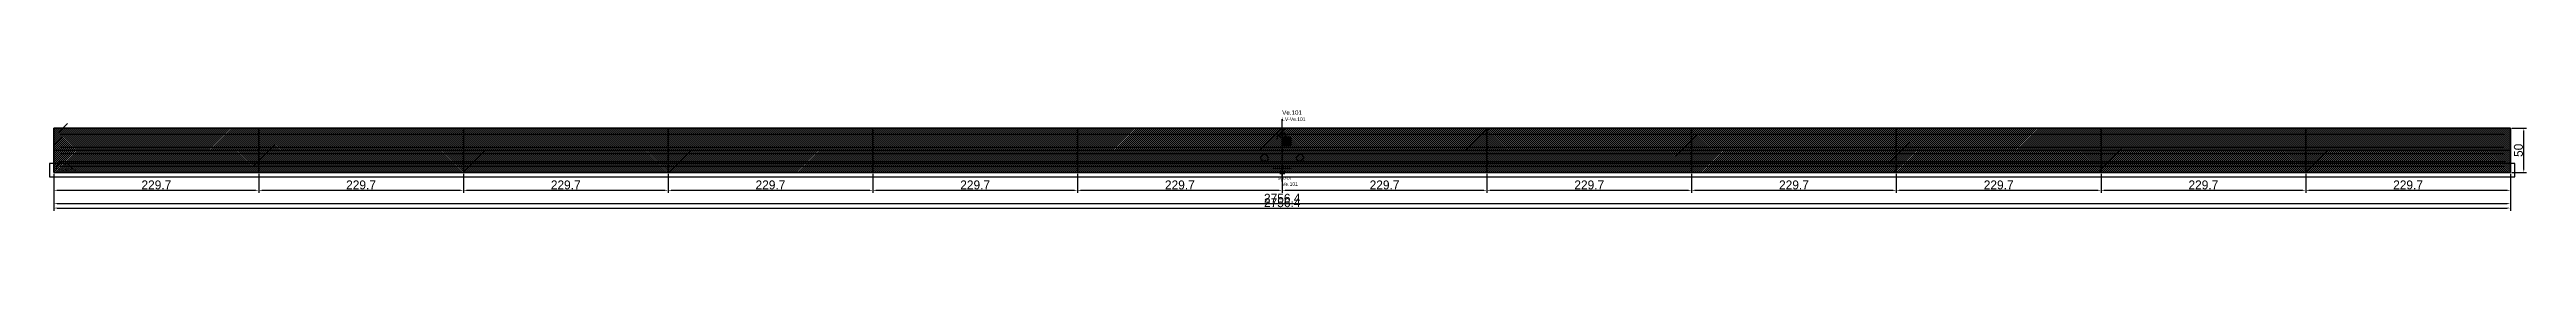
# Model space of a CAD drawing. Header units: metres. Extents: x 12791 to 15570, y 13116 to 13229.
import ezdxf

# ---------------------------------------------------------------- set-up
doc = ezdxf.new("R2010")
doc.units = ezdxf.units.M
for name, color, linetype in [('BARRA DE ANCORAGEM', 251, 'CONTINUOUS'), ('barrote', 251, 'CONTINUOUS'), ('CONCRETO', 251, 'CONTINUOUS'), ('COTA', 241, 'CONTINUOUS'), ('cotas', 4, 'CONTINUOUS'), ('Demarcação 1', 251, 'CONTINUOUS'), ('Demarcação 2', 254, 'CONTINUOUS'), ('Hachura', 251, 'CONTINUOUS'), ('HACHURA MADEIRAS', 1, 'CONTINUOUS'), ('Laje_Perimetro', 7, 'CONTINUOUS'), ('material do compensado', 7, 'CONTINUOUS'), ('NOMENCLATURA', 7, 'CONTINUOUS'), ('Painéis', 200, 'CONTINUOUS'), ('PONTALETE', 7, 'CONTINUOUS'), ('presilha', 1, 'CONTINUOUS'), ('Reaproveitamento', 251, 'CONTINUOUS'), ('SARR_3.5x7', 81, 'CONTINUOUS'), ('SCO-___-LAJ', 2, 'CONTINUOUS'), ('TENSOR', 3, 'CONTINUOUS'), ('texto', 7, 'CONTINUOUS'), ('Texto Qtd Sarr', 242, 'CONTINUOUS')]:
    doc.layers.add(name, color=color, linetype=linetype)
doc.styles.add('STR_STANDARD', font='arial.ttf')
doc.dimstyles.new('EZ DXF', dxfattribs={"dimtxt": 10, "dimasz": 3.5, "dimexe": 3, "dimexo": 1.5, "dimgap": 1, "dimtad": 1, "dimdec": 1, "dimdsep": 46, "dimcen": 2.5, "dimazin": 3, "dimtfac": 1, "dimtmove": 0, "dimatfit": 3})

msp = doc.modelspace()

# ---------------------------------------------------------------- hatches: boundary and pattern name
at = {"layer": 'Hachura'}
h = msp.add_hatch(color=3, dxfattribs=at)
h.dxf.hatch_style = 1
h.paths.add_polyline_path([(12795.5914, 13158.9905), (13025.2914, 13158.9905), (13025.2914, 13208.9905), (12795.5914, 13208.9905)])
h = msp.add_hatch(dxfattribs=at)
h.set_pattern_fill('ANSI31', scale=0.5)
h.paths.add_polyline_path([(12795.5914, 13158.9905), (13025.2914, 13158.9905), (13025.2914, 13208.9905), (12795.5914, 13208.9905)])
h = msp.add_hatch(color=3, dxfattribs=at)
h.dxf.hatch_style = 1
h.paths.add_polyline_path([(12795.5914, 13158.9905), (13025.2914, 13158.9905), (13025.2914, 13208.9905), (12795.5914, 13208.9905)])
h = msp.add_hatch(dxfattribs=at)
h.set_pattern_fill('ANSI31', scale=0.5)
h.paths.add_polyline_path([(12795.5914, 13158.9905), (13025.2914, 13158.9905), (13025.2914, 13208.9905), (12795.5914, 13208.9905)])
h = msp.add_hatch(color=3, dxfattribs=at)
h.dxf.hatch_style = 1
h.paths.add_polyline_path([(13025.2914, 13158.9905), (13254.9914, 13158.9905), (13254.9914, 13208.9905), (13025.2914, 13208.9905)])
h = msp.add_hatch(dxfattribs=at)
h.set_pattern_fill('ANSI31', scale=0.5)
h.paths.add_polyline_path([(13025.2914, 13158.9905), (13254.9914, 13158.9905), (13254.9914, 13208.9905), (13025.2914, 13208.9905)])
h = msp.add_hatch(color=3, dxfattribs=at)
h.dxf.hatch_style = 1
h.paths.add_polyline_path([(13025.2914, 13158.9905), (13254.9914, 13158.9905), (13254.9914, 13208.9905), (13025.2914, 13208.9905)])
h = msp.add_hatch(dxfattribs=at)
h.set_pattern_fill('ANSI31', scale=0.5)
h.paths.add_polyline_path([(13025.2914, 13158.9905), (13254.9914, 13158.9905), (13254.9914, 13208.9905), (13025.2914, 13208.9905)])
h = msp.add_hatch(color=3, dxfattribs=at)
h.dxf.hatch_style = 1
h.paths.add_polyline_path([(13254.9914, 13158.9905), (13484.6914, 13158.9905), (13484.6914, 13208.9905), (13254.9914, 13208.9905)])
h = msp.add_hatch(dxfattribs=at)
h.set_pattern_fill('ANSI31', scale=0.5)
h.paths.add_polyline_path([(13254.9914, 13158.9905), (13484.6914, 13158.9905), (13484.6914, 13208.9905), (13254.9914, 13208.9905)])
h = msp.add_hatch(color=3, dxfattribs=at)
h.dxf.hatch_style = 1
h.paths.add_polyline_path([(13254.9914, 13158.9905), (13484.6914, 13158.9905), (13484.6914, 13208.9905), (13254.9914, 13208.9905)])
h = msp.add_hatch(dxfattribs=at)
h.set_pattern_fill('ANSI31', scale=0.5)
h.paths.add_polyline_path([(13254.9914, 13158.9905), (13484.6914, 13158.9905), (13484.6914, 13208.9905), (13254.9914, 13208.9905)])
h = msp.add_hatch(color=3, dxfattribs=at)
h.dxf.hatch_style = 1
h.paths.add_polyline_path([(13484.6914, 13158.9905), (13714.3914, 13158.9905), (13714.3914, 13208.9905), (13484.6914, 13208.9905)])
h = msp.add_hatch(dxfattribs=at)
h.set_pattern_fill('ANSI31', scale=0.5)
h.paths.add_polyline_path([(13484.6914, 13158.9905), (13714.3914, 13158.9905), (13714.3914, 13208.9905), (13484.6914, 13208.9905)])
h = msp.add_hatch(color=3, dxfattribs=at)
h.dxf.hatch_style = 1
h.paths.add_polyline_path([(13484.6914, 13158.9905), (13714.3914, 13158.9905), (13714.3914, 13208.9905), (13484.6914, 13208.9905)])
h = msp.add_hatch(dxfattribs=at)
h.set_pattern_fill('ANSI31', scale=0.5)
h.paths.add_polyline_path([(13484.6914, 13158.9905), (13714.3914, 13158.9905), (13714.3914, 13208.9905), (13484.6914, 13208.9905)])
h = msp.add_hatch(color=3, dxfattribs=at)
h.dxf.hatch_style = 1
h.paths.add_polyline_path([(13714.3914, 13158.9905), (13944.0914, 13158.9905), (13944.0914, 13208.9905), (13714.3914, 13208.9905)])
h = msp.add_hatch(dxfattribs=at)
h.set_pattern_fill('ANSI31', scale=0.5)
h.paths.add_polyline_path([(13714.3914, 13158.9905), (13944.0914, 13158.9905), (13944.0914, 13208.9905), (13714.3914, 13208.9905)])
h = msp.add_hatch(color=3, dxfattribs=at)
h.dxf.hatch_style = 1
h.paths.add_polyline_path([(13714.3914, 13158.9905), (13944.0914, 13158.9905), (13944.0914, 13208.9905), (13714.3914, 13208.9905)])
h = msp.add_hatch(dxfattribs=at)
h.set_pattern_fill('ANSI31', scale=0.5)
h.paths.add_polyline_path([(13714.3914, 13158.9905), (13944.0914, 13158.9905), (13944.0914, 13208.9905), (13714.3914, 13208.9905)])
h = msp.add_hatch(color=3, dxfattribs=at)
h.dxf.hatch_style = 1
h.paths.add_polyline_path([(13944.0914, 13158.9905), (14173.7914, 13158.9905), (14173.7914, 13208.9905), (13944.0914, 13208.9905)])
h = msp.add_hatch(dxfattribs=at)
h.set_pattern_fill('ANSI31', scale=0.5)
h.paths.add_polyline_path([(13944.0914, 13158.9905), (14173.7914, 13158.9905), (14173.7914, 13208.9905), (13944.0914, 13208.9905)])
h = msp.add_hatch(color=3, dxfattribs=at)
h.dxf.hatch_style = 1
h.paths.add_polyline_path([(13944.0914, 13158.9905), (14173.7914, 13158.9905), (14173.7914, 13208.9905), (13944.0914, 13208.9905)])
h = msp.add_hatch(dxfattribs=at)
h.set_pattern_fill('ANSI31', scale=0.5)
h.paths.add_polyline_path([(13944.0914, 13158.9905), (14173.7914, 13158.9905), (14173.7914, 13208.9905), (13944.0914, 13208.9905)])
h = msp.add_hatch(color=3, dxfattribs=at)
h.dxf.hatch_style = 1
h.paths.add_polyline_path([(14173.7914, 13158.9905), (14403.4914, 13158.9905), (14403.4914, 13208.9905), (14173.7914, 13208.9905)])
h = msp.add_hatch(dxfattribs=at)
h.set_pattern_fill('ANSI31', scale=0.5)
h.paths.add_polyline_path([(14173.7914, 13158.9905), (14403.4914, 13158.9905), (14403.4914, 13208.9905), (14173.7914, 13208.9905)])
h = msp.add_hatch(color=3, dxfattribs=at)
h.dxf.hatch_style = 1
h.paths.add_polyline_path([(14173.7914, 13158.9905), (14403.4914, 13158.9905), (14403.4914, 13208.9905), (14173.7914, 13208.9905)])
h = msp.add_hatch(dxfattribs=at)
h.set_pattern_fill('ANSI31', scale=0.5)
h.paths.add_polyline_path([(14173.7914, 13158.9905), (14403.4914, 13158.9905), (14403.4914, 13208.9905), (14173.7914, 13208.9905)])
h = msp.add_hatch(color=3, dxfattribs=at)
h.dxf.hatch_style = 1
h.paths.add_polyline_path([(14403.4914, 13158.9905), (14633.1914, 13158.9905), (14633.1914, 13208.9905), (14403.4914, 13208.9905)])
h = msp.add_hatch(dxfattribs=at)
h.set_pattern_fill('ANSI31', scale=0.5)
h.paths.add_polyline_path([(14403.4914, 13158.9905), (14633.1914, 13158.9905), (14633.1914, 13208.9905), (14403.4914, 13208.9905)])
h = msp.add_hatch(color=3, dxfattribs=at)
h.dxf.hatch_style = 1
h.paths.add_polyline_path([(14403.4914, 13158.9905), (14633.1914, 13158.9905), (14633.1914, 13208.9905), (14403.4914, 13208.9905)])
h = msp.add_hatch(dxfattribs=at)
h.set_pattern_fill('ANSI31', scale=0.5)
h.paths.add_polyline_path([(14403.4914, 13158.9905), (14633.1914, 13158.9905), (14633.1914, 13208.9905), (14403.4914, 13208.9905)])
h = msp.add_hatch(color=3, dxfattribs=at)
h.dxf.hatch_style = 1
h.paths.add_polyline_path([(14633.1914, 13158.9905), (14862.8914, 13158.9905), (14862.8914, 13208.9905), (14633.1914, 13208.9905)])
h = msp.add_hatch(dxfattribs=at)
h.set_pattern_fill('ANSI31', scale=0.5)
h.paths.add_polyline_path([(14633.1914, 13158.9905), (14862.8914, 13158.9905), (14862.8914, 13208.9905), (14633.1914, 13208.9905)])
h = msp.add_hatch(color=3, dxfattribs=at)
h.dxf.hatch_style = 1
h.paths.add_polyline_path([(14633.1914, 13158.9905), (14862.8914, 13158.9905), (14862.8914, 13208.9905), (14633.1914, 13208.9905)])
h = msp.add_hatch(dxfattribs=at)
h.set_pattern_fill('ANSI31', scale=0.5)
h.paths.add_polyline_path([(14633.1914, 13158.9905), (14862.8914, 13158.9905), (14862.8914, 13208.9905), (14633.1914, 13208.9905)])
h = msp.add_hatch(color=3, dxfattribs=at)
h.dxf.hatch_style = 1
h.paths.add_polyline_path([(14862.8914, 13158.9905), (15092.5914, 13158.9905), (15092.5914, 13208.9905), (14862.8914, 13208.9905)])
h = msp.add_hatch(dxfattribs=at)
h.set_pattern_fill('ANSI31', scale=0.5)
h.paths.add_polyline_path([(14862.8914, 13158.9905), (15092.5914, 13158.9905), (15092.5914, 13208.9905), (14862.8914, 13208.9905)])
h = msp.add_hatch(color=3, dxfattribs=at)
h.dxf.hatch_style = 1
h.paths.add_polyline_path([(14862.8914, 13158.9905), (15092.5914, 13158.9905), (15092.5914, 13208.9905), (14862.8914, 13208.9905)])
h = msp.add_hatch(dxfattribs=at)
h.set_pattern_fill('ANSI31', scale=0.5)
h.paths.add_polyline_path([(14862.8914, 13158.9905), (15092.5914, 13158.9905), (15092.5914, 13208.9905), (14862.8914, 13208.9905)])
h = msp.add_hatch(color=3, dxfattribs=at)
h.dxf.hatch_style = 1
h.paths.add_polyline_path([(15092.5914, 13158.9905), (15322.2914, 13158.9905), (15322.2914, 13208.9905), (15092.5914, 13208.9905)])
h = msp.add_hatch(dxfattribs=at)
h.set_pattern_fill('ANSI31', scale=0.5)
h.paths.add_polyline_path([(15092.5914, 13158.9905), (15322.2914, 13158.9905), (15322.2914, 13208.9905), (15092.5914, 13208.9905)])
h = msp.add_hatch(color=3, dxfattribs=at)
h.dxf.hatch_style = 1
h.paths.add_polyline_path([(15092.5914, 13158.9905), (15322.2914, 13158.9905), (15322.2914, 13208.9905), (15092.5914, 13208.9905)])
h = msp.add_hatch(dxfattribs=at)
h.set_pattern_fill('ANSI31', scale=0.5)
h.paths.add_polyline_path([(15092.5914, 13158.9905), (15322.2914, 13158.9905), (15322.2914, 13208.9905), (15092.5914, 13208.9905)])
h = msp.add_hatch(color=3, dxfattribs=at)
h.dxf.hatch_style = 1
h.paths.add_polyline_path([(15322.2914, 13158.9905), (15551.9914, 13158.9905), (15551.9914, 13208.9905), (15322.2914, 13208.9905)])
h = msp.add_hatch(dxfattribs=at)
h.set_pattern_fill('ANSI31', scale=0.5)
h.paths.add_polyline_path([(15322.2914, 13158.9905), (15551.9914, 13158.9905), (15551.9914, 13208.9905), (15322.2914, 13208.9905)])
h = msp.add_hatch(color=3, dxfattribs=at)
h.dxf.hatch_style = 1
h.paths.add_polyline_path([(15322.2914, 13158.9905), (15551.9914, 13158.9905), (15551.9914, 13208.9905), (15322.2914, 13208.9905)])
h = msp.add_hatch(dxfattribs=at)
h.set_pattern_fill('ANSI31', scale=0.5)
h.paths.add_polyline_path([(15322.2914, 13158.9905), (15551.9914, 13158.9905), (15551.9914, 13208.9905), (15322.2914, 13208.9905)])
at = {"layer": 'HACHURA MADEIRAS'}
h = msp.add_hatch(dxfattribs=at)
h.set_pattern_fill('ANSI31', scale=2)
h.paths.add_polyline_path([(12797.5914, 13160.9905), (12807.5914, 13160.9905), (12807.5914, 13170.9905), (12797.5914, 13170.9905)])
h = msp.add_hatch(dxfattribs=at)
h.set_pattern_fill('ANSI31', scale=2)
h.paths.add_polyline_path([(12797.5914, 13160.9905), (12807.5914, 13160.9905), (12807.5914, 13170.9905), (12797.5914, 13170.9905)])
at = {"layer": 'material do compensado'}
h = msp.add_hatch(dxfattribs=at)
h.set_pattern_fill('ANSI37', scale=2)
h.paths.add_polyline_path([(12808.5914, 13160.9905), (12817.5914, 13160.9905), (12817.5914, 13168.9905), (12808.5914, 13168.9905)])
h = msp.add_hatch(dxfattribs=at)
h.set_pattern_fill('ANSI37', scale=2)
h.paths.add_polyline_path([(12808.5914, 13160.9905), (12817.5914, 13160.9905), (12817.5914, 13168.9905), (12808.5914, 13168.9905)])
at = {"layer": 'Reaproveitamento'}
h = msp.add_hatch(dxfattribs=at)
h.set_pattern_fill('SOLID')
h.paths.add_polyline_path([(14173.7914, 13188.9905), (14183.7914, 13188.9905), (14183.7914, 13198.9905), (14173.7914, 13198.9905)])
h = msp.add_hatch(dxfattribs=at)
h.set_pattern_fill('SOLID')
h.paths.add_polyline_path([(14173.7914, 13188.9905), (14183.7914, 13188.9905), (14183.7914, 13198.9905), (14173.7914, 13198.9905)])

# ---------------------------------------------------------------- linework, layer by layer
at = {"layer": 'BARRA DE ANCORAGEM'}
msp.add_line((12800.5914, 13203.9905), (12810.5914, 13213.9905), dxfattribs=at)
msp.add_line((12800.5914, 13203.9905), (12810.5914, 13213.9905), dxfattribs=at)
at = {"layer": 'barrote'}
msp.add_line((12800.5914, 13171.4905), (15546.9914, 13171.4905), dxfattribs=at)
msp.add_line((12800.5914, 13171.4905), (15546.9914, 13171.4905), dxfattribs=at)
at = {"layer": 'CONCRETO'}
msp.add_solid([(14170.7914, 13160.9905), (14176.7914, 13160.9905), (14170.7914, 13156.9905), (14176.7914, 13156.9905)], dxfattribs=at)
msp.add_solid([(14170.7914, 13160.9905), (14176.7914, 13160.9905), (14170.7914, 13156.9905), (14176.7914, 13156.9905)], dxfattribs=at)
at = {"layer": 'Demarcação 1'}
msp.add_line((12795.5914, 13183.9905), (15551.9914, 13183.9905), dxfattribs=at)
msp.add_line((12795.5914, 13183.9905), (15551.9914, 13183.9905), dxfattribs=at)
at = {"layer": 'Demarcação 2'}
msp.add_line((13484.6914, 13158.9905), (13484.6914, 13208.9905), dxfattribs=at)
msp.add_line((13484.6914, 13158.9905), (13484.6914, 13208.9905), dxfattribs=at)
at = {"layer": 'Laje_Perimetro'}
msp.add_lwpolyline([(12790.5914, 13153.9905), (15556.9914, 13153.9905), (15556.9914, 13168.9905), (12790.5914, 13168.9905)], close=True, dxfattribs=at)
msp.add_lwpolyline([(12790.5914, 13153.9905), (15556.9914, 13153.9905), (15556.9914, 13168.9905), (12790.5914, 13168.9905)], close=True, dxfattribs=at)
at = {"layer": 'Painéis'}
for points in [[(12795.5914, 13158.9905), (12795.5914, 13208.9905)], [(12795.5914, 13158.9905), (13025.2914, 13158.9905), (13025.2914, 13208.9905), (12795.5914, 13208.9905)], [(12795.5914, 13208.9905), (15551.9914, 13208.9905)], [(12795.5914, 13158.9905), (12795.5914, 13208.9905)], [(12795.5914, 13158.9905), (13025.2914, 13158.9905), (13025.2914, 13208.9905), (12795.5914, 13208.9905)], [(12795.5914, 13208.9905), (15551.9914, 13208.9905)], [(13025.2914, 13158.9905), (13025.2914, 13208.9905)], [(13025.2914, 13158.9905), (13254.9914, 13158.9905), (13254.9914, 13208.9905), (13025.2914, 13208.9905)], [(13025.2914, 13158.9905), (13025.2914, 13208.9905)], [(13025.2914, 13158.9905), (13254.9914, 13158.9905), (13254.9914, 13208.9905), (13025.2914, 13208.9905)], [(13254.9914, 13158.9905), (13254.9914, 13208.9905)], [(13254.9914, 13158.9905), (13484.6914, 13158.9905), (13484.6914, 13208.9905), (13254.9914, 13208.9905)], [(13254.9914, 13158.9905), (13254.9914, 13208.9905)], [(13254.9914, 13158.9905), (13484.6914, 13158.9905), (13484.6914, 13208.9905), (13254.9914, 13208.9905)], [(13484.6914, 13158.9905), (13484.6914, 13208.9905)], [(13484.6914, 13158.9905), (13714.3914, 13158.9905), (13714.3914, 13208.9905), (13484.6914, 13208.9905)], [(13484.6914, 13158.9905), (13484.6914, 13208.9905)], [(13484.6914, 13158.9905), (13714.3914, 13158.9905), (13714.3914, 13208.9905), (13484.6914, 13208.9905)], [(13714.3914, 13158.9905), (13714.3914, 13208.9905)], [(13714.3914, 13158.9905), (13944.0914, 13158.9905), (13944.0914, 13208.9905), (13714.3914, 13208.9905)], [(13714.3914, 13158.9905), (13714.3914, 13208.9905)], [(13714.3914, 13158.9905), (13944.0914, 13158.9905), (13944.0914, 13208.9905), (13714.3914, 13208.9905)], [(13944.0914, 13158.9905), (13944.0914, 13208.9905)], [(13944.0914, 13158.9905), (14173.7914, 13158.9905), (14173.7914, 13208.9905), (13944.0914, 13208.9905)], [(13944.0914, 13158.9905), (13944.0914, 13208.9905)], [(13944.0914, 13158.9905), (14173.7914, 13158.9905), (14173.7914, 13208.9905), (13944.0914, 13208.9905)], [(14173.7914, 13158.9905), (14173.7914, 13208.9905)], [(14173.7914, 13158.9905), (14403.4914, 13158.9905), (14403.4914, 13208.9905), (14173.7914, 13208.9905)], [(14173.7914, 13158.9905), (14173.7914, 13208.9905)], [(14173.7914, 13158.9905), (14403.4914, 13158.9905), (14403.4914, 13208.9905), (14173.7914, 13208.9905)], [(14403.4914, 13158.9905), (14403.4914, 13208.9905)], [(14403.4914, 13158.9905), (14633.1914, 13158.9905), (14633.1914, 13208.9905), (14403.4914, 13208.9905)], [(14403.4914, 13158.9905), (14403.4914, 13208.9905)], [(14403.4914, 13158.9905), (14633.1914, 13158.9905), (14633.1914, 13208.9905), (14403.4914, 13208.9905)], [(14633.1914, 13158.9905), (14633.1914, 13208.9905)], [(14633.1914, 13158.9905), (14862.8914, 13158.9905), (14862.8914, 13208.9905), (14633.1914, 13208.9905)], [(14633.1914, 13158.9905), (14633.1914, 13208.9905)], [(14633.1914, 13158.9905), (14862.8914, 13158.9905), (14862.8914, 13208.9905), (14633.1914, 13208.9905)], [(14862.8914, 13158.9905), (14862.8914, 13208.9905)], [(14862.8914, 13158.9905), (15092.5914, 13158.9905), (15092.5914, 13208.9905), (14862.8914, 13208.9905)], [(14862.8914, 13158.9905), (14862.8914, 13208.9905)], [(14862.8914, 13158.9905), (15092.5914, 13158.9905), (15092.5914, 13208.9905), (14862.8914, 13208.9905)], [(15092.5914, 13158.9905), (15092.5914, 13208.9905)], [(15092.5914, 13158.9905), (15322.2914, 13158.9905), (15322.2914, 13208.9905), (15092.5914, 13208.9905)], [(15092.5914, 13158.9905), (15092.5914, 13208.9905)], [(15092.5914, 13158.9905), (15322.2914, 13158.9905), (15322.2914, 13208.9905), (15092.5914, 13208.9905)], [(15322.2914, 13158.9905), (15322.2914, 13208.9905)], [(15322.2914, 13158.9905), (15551.9914, 13158.9905), (15551.9914, 13208.9905), (15322.2914, 13208.9905)], [(15322.2914, 13158.9905), (15322.2914, 13208.9905)], [(15322.2914, 13158.9905), (15551.9914, 13158.9905), (15551.9914, 13208.9905), (15322.2914, 13208.9905)], [(15551.9914, 13158.9905), (15551.9914, 13208.9905)], [(15551.9914, 13158.9905), (15551.9914, 13208.9905)], [(12795.5914, 13158.9905), (15551.9914, 13158.9905)], [(12795.5914, 13158.9905), (15551.9914, 13158.9905)]]:
    msp.add_lwpolyline(points, close=True, dxfattribs=at)
msp.add_arc((14173.7914, 13196.4905), 6, 0, 180, dxfattribs=at)
msp.add_arc((14173.7914, 13196.4905), 6, 0, 180, dxfattribs=at)
at = {"layer": 'PONTALETE'}
msp.add_line((14173.7914, 13148.9905), (14173.7914, 13218.9905), dxfattribs=at)
msp.add_line((14173.7914, 13148.9905), (14173.7914, 13218.9905), dxfattribs=at)
at = {"layer": 'presilha'}
for centre, radius in [((14173.7914, 13200.9905), 3), ((14173.7914, 13200.9905), 3), ((14153.7914, 13175.6572), 4), ((14153.7914, 13175.6572), 4), ((14193.7914, 13175.6572), 4), ((14193.7914, 13175.6572), 4)]:
    msp.add_circle(centre, radius, dxfattribs=at)
at = {"layer": 'SARR_3.5x7'}
for p, q in [((12802.5914, 13201.9905), (13025.2914, 13201.9905)), ((12802.5914, 13201.9905), (13025.2914, 13201.9905)), ((12802.5914, 13187.4905), (13025.2914, 13187.4905)), ((12802.5914, 13187.4905), (13025.2914, 13187.4905)), ((12802.5914, 13180.4905), (13025.2914, 13180.4905)), ((12802.5914, 13180.4905), (13025.2914, 13180.4905)), ((13025.2914, 13201.9905), (13254.9914, 13201.9905)), ((13025.2914, 13201.9905), (13254.9914, 13201.9905)), ((13025.2914, 13187.4905), (13254.9914, 13187.4905)), ((13025.2914, 13187.4905), (13254.9914, 13187.4905)), ((13025.2914, 13180.4905), (13254.9914, 13180.4905)), ((13025.2914, 13180.4905), (13254.9914, 13180.4905)), ((13254.9914, 13201.9905), (13484.6914, 13201.9905)), ((13254.9914, 13201.9905), (13484.6914, 13201.9905)), ((13254.9914, 13187.4905), (13484.6914, 13187.4905)), ((13254.9914, 13187.4905), (13484.6914, 13187.4905)), ((13254.9914, 13180.4905), (13484.6914, 13180.4905)), ((13254.9914, 13180.4905), (13484.6914, 13180.4905)), ((13484.6914, 13201.9905), (13714.3914, 13201.9905)), ((13484.6914, 13201.9905), (13714.3914, 13201.9905)), ((13484.6914, 13187.4905), (13714.3914, 13187.4905)), ((13484.6914, 13187.4905), (13714.3914, 13187.4905)), ((13484.6914, 13180.4905), (13714.3914, 13180.4905)), ((13484.6914, 13180.4905), (13714.3914, 13180.4905)), ((13714.3914, 13201.9905), (13944.0914, 13201.9905)), ((13714.3914, 13201.9905), (13944.0914, 13201.9905)), ((13714.3914, 13187.4905), (13944.0914, 13187.4905)), ((13714.3914, 13187.4905), (13944.0914, 13187.4905)), ((13714.3914, 13180.4905), (13944.0914, 13180.4905)), ((13714.3914, 13180.4905), (13944.0914, 13180.4905)), ((13944.0914, 13201.9905), (14173.7914, 13201.9905)), ((13944.0914, 13201.9905), (14173.7914, 13201.9905)), ((13944.0914, 13187.4905), (14173.7914, 13187.4905)), ((13944.0914, 13187.4905), (14173.7914, 13187.4905)), ((13944.0914, 13180.4905), (14173.7914, 13180.4905)), ((13944.0914, 13180.4905), (14173.7914, 13180.4905)), ((14173.7914, 13201.9905), (14403.4914, 13201.9905)), ((14173.7914, 13201.9905), (14403.4914, 13201.9905)), ((14173.7914, 13187.4905), (14403.4914, 13187.4905)), ((14173.7914, 13187.4905), (14403.4914, 13187.4905)), ((14173.7914, 13180.4905), (14403.4914, 13180.4905)), ((14173.7914, 13180.4905), (14403.4914, 13180.4905)), ((14403.4914, 13201.9905), (14633.1914, 13201.9905)), ((14403.4914, 13201.9905), (14633.1914, 13201.9905)), ((14403.4914, 13187.4905), (14633.1914, 13187.4905)), ((14403.4914, 13187.4905), (14633.1914, 13187.4905)), ((14403.4914, 13180.4905), (14633.1914, 13180.4905)), ((14403.4914, 13180.4905), (14633.1914, 13180.4905)), ((14633.1914, 13201.9905), (14862.8914, 13201.9905)), ((14633.1914, 13201.9905), (14862.8914, 13201.9905)), ((14633.1914, 13187.4905), (14862.8914, 13187.4905)), ((14633.1914, 13187.4905), (14862.8914, 13187.4905)), ((14633.1914, 13180.4905), (14862.8914, 13180.4905)), ((14633.1914, 13180.4905), (14862.8914, 13180.4905)), ((14862.8914, 13201.9905), (15092.5914, 13201.9905)), ((14862.8914, 13201.9905), (15092.5914, 13201.9905)), ((14862.8914, 13187.4905), (15092.5914, 13187.4905)), ((14862.8914, 13187.4905), (15092.5914, 13187.4905)), ((14862.8914, 13180.4905), (15092.5914, 13180.4905)), ((14862.8914, 13180.4905), (15092.5914, 13180.4905)), ((15092.5914, 13201.9905), (15322.2914, 13201.9905)), ((15092.5914, 13201.9905), (15322.2914, 13201.9905)), ((15092.5914, 13187.4905), (15322.2914, 13187.4905)), ((15092.5914, 13187.4905), (15322.2914, 13187.4905)), ((15092.5914, 13180.4905), (15322.2914, 13180.4905)), ((15092.5914, 13180.4905), (15322.2914, 13180.4905)), ((15322.2914, 13201.9905), (15544.9914, 13201.9905)), ((15322.2914, 13201.9905), (15544.9914, 13201.9905)), ((15322.2914, 13187.4905), (15544.9914, 13187.4905)), ((15322.2914, 13187.4905), (15544.9914, 13187.4905)), ((15322.2914, 13180.4905), (15544.9914, 13180.4905)), ((15322.2914, 13180.4905), (15544.9914, 13180.4905)), ((12802.5914, 13165.9905), (13025.2914, 13165.9905)), ((12802.5914, 13165.9905), (13025.2914, 13165.9905)), ((13025.2914, 13165.9905), (13254.9914, 13165.9905)), ((13025.2914, 13165.9905), (13254.9914, 13165.9905)), ((13254.9914, 13165.9905), (13484.6914, 13165.9905)), ((13254.9914, 13165.9905), (13484.6914, 13165.9905)), ((13484.6914, 13165.9905), (13714.3914, 13165.9905)), ((13484.6914, 13165.9905), (13714.3914, 13165.9905)), ((13714.3914, 13165.9905), (13944.0914, 13165.9905)), ((13714.3914, 13165.9905), (13944.0914, 13165.9905)), ((13944.0914, 13165.9905), (14173.7914, 13165.9905)), ((13944.0914, 13165.9905), (14173.7914, 13165.9905)), ((14173.7914, 13165.9905), (14403.4914, 13165.9905)), ((14173.7914, 13165.9905), (14403.4914, 13165.9905)), ((14403.4914, 13165.9905), (14633.1914, 13165.9905)), ((14403.4914, 13165.9905), (14633.1914, 13165.9905)), ((14633.1914, 13165.9905), (14862.8914, 13165.9905)), ((14633.1914, 13165.9905), (14862.8914, 13165.9905)), ((14862.8914, 13165.9905), (15092.5914, 13165.9905)), ((14862.8914, 13165.9905), (15092.5914, 13165.9905)), ((15092.5914, 13165.9905), (15322.2914, 13165.9905)), ((15092.5914, 13165.9905), (15322.2914, 13165.9905)), ((15322.2914, 13165.9905), (15544.9914, 13165.9905)), ((15322.2914, 13165.9905), (15544.9914, 13165.9905))]:
    msp.add_line(p, q, dxfattribs=at)
at = {"layer": 'TENSOR'}
msp.add_line((14163.7914, 13163.9905), (14183.7914, 13163.9905), dxfattribs=at)
msp.add_line((14163.7914, 13163.9905), (14183.7914, 13163.9905), dxfattribs=at)

# ---------------------------------------------------------------- texts
at = {"layer": 'NOMENCLATURA', "style": 'STR_STANDARD'}
msp.add_text('Ve.101', height=5, dxfattribs=at).set_placement((14173.7914, 13223.9905))
msp.add_text('Ve.101', height=5, dxfattribs=at).set_placement((14173.7914, 13223.9905))
at = {"layer": 'NOMENCLATURA', "insert": (14173.7914, 13220.9905), "char_height": 4, "attachment_point": 1}
msp.add_mtext('LV-Ve.101', dxfattribs=at)
msp.add_mtext('LV-Ve.101', dxfattribs=at)
at = {"layer": 'SCO-___-LAJ'}
msp.add_text('SCO-LV', height=3, dxfattribs=at).set_placement((14168.7914, 13150.9905))
msp.add_text('SCO-LV', height=3, dxfattribs=at).set_placement((14168.7914, 13150.9905))
at = {"layer": 'texto'}
msp.add_text('Ve.101', height=4, dxfattribs=at).set_placement((14173.7914, 13143.9905))
msp.add_text('Ve.101', height=4, dxfattribs=at).set_placement((14173.7914, 13143.9905))
at = {"layer": 'Texto Qtd Sarr'}
msp.add_text('QTD: AUTO', height=3, dxfattribs=at).set_placement((12797.5914, 13160.9905))
msp.add_text('QTD: AUTO', height=3, dxfattribs=at).set_placement((12797.5914, 13160.9905))

# ---------------------------------------------------------------- dimensions: what is measured, and where the dimension line sits
at = {"layer": 'COTA', "color": 1}
msp.add_linear_dim(base=(15566.9914, 13158.9905), p1=(15551.9914, 13158.9905), p2=(15551.9914, 13208.9905), angle=90, dimstyle='EZ DXF', dxfattribs=at).render()
msp.add_linear_dim(base=(15566.9914, 13158.9905), p1=(15551.9914, 13158.9905), p2=(15551.9914, 13208.9905), angle=90, dimstyle='EZ DXF', dxfattribs=at).render()
for base, p1, p2 in [((12795.5914, 13138.9905), (12795.5914, 13158.9905), (13025.2914, 13158.9905)), ((12795.5914, 13118.9905), (12795.5914, 13158.9905), (15551.9914, 13158.9905)), ((12795.5914, 13138.9905), (12795.5914, 13158.9905), (13025.2914, 13158.9905)), ((12795.5914, 13118.9905), (12795.5914, 13158.9905), (15551.9914, 13158.9905)), ((13025.2914, 13138.9905), (13025.2914, 13158.9905), (13254.9914, 13158.9905)), ((13025.2914, 13138.9905), (13025.2914, 13158.9905), (13254.9914, 13158.9905)), ((13254.9914, 13138.9905), (13254.9914, 13158.9905), (13484.6914, 13158.9905)), ((13254.9914, 13138.9905), (13254.9914, 13158.9905), (13484.6914, 13158.9905)), ((13484.6914, 13138.9905), (13484.6914, 13158.9905), (13714.3914, 13158.9905)), ((13484.6914, 13138.9905), (13484.6914, 13158.9905), (13714.3914, 13158.9905)), ((13714.3914, 13138.9905), (13714.3914, 13158.9905), (13944.0914, 13158.9905)), ((13714.3914, 13138.9905), (13714.3914, 13158.9905), (13944.0914, 13158.9905)), ((13944.0914, 13138.9905), (13944.0914, 13158.9905), (14173.7914, 13158.9905)), ((13944.0914, 13138.9905), (13944.0914, 13158.9905), (14173.7914, 13158.9905)), ((14173.7914, 13138.9905), (14173.7914, 13158.9905), (14403.4914, 13158.9905)), ((14173.7914, 13138.9905), (14173.7914, 13158.9905), (14403.4914, 13158.9905)), ((14403.4914, 13138.9905), (14403.4914, 13158.9905), (14633.1914, 13158.9905)), ((14403.4914, 13138.9905), (14403.4914, 13158.9905), (14633.1914, 13158.9905)), ((14633.1914, 13138.9905), (14633.1914, 13158.9905), (14862.8914, 13158.9905)), ((14633.1914, 13138.9905), (14633.1914, 13158.9905), (14862.8914, 13158.9905)), ((14862.8914, 13138.9905), (14862.8914, 13158.9905), (15092.5914, 13158.9905)), ((14862.8914, 13138.9905), (14862.8914, 13158.9905), (15092.5914, 13158.9905)), ((15092.5914, 13138.9905), (15092.5914, 13158.9905), (15322.2914, 13158.9905)), ((15092.5914, 13138.9905), (15092.5914, 13158.9905), (15322.2914, 13158.9905)), ((15322.2914, 13138.9905), (15322.2914, 13158.9905), (15551.9914, 13158.9905)), ((15322.2914, 13138.9905), (15322.2914, 13158.9905), (15551.9914, 13158.9905))]:
    msp.add_linear_dim(base=base, p1=p1, p2=p2, dimstyle='EZ DXF', dxfattribs=at).render()
at = {"layer": 'cotas'}
msp.add_linear_dim(base=(12795.5914, 13123.9905), p1=(12795.5914, 13138.9905), p2=(15551.9914, 13138.9905), dimstyle='EZ DXF', dxfattribs=at).render()
msp.add_linear_dim(base=(12795.5914, 13123.9905), p1=(12795.5914, 13138.9905), p2=(15551.9914, 13138.9905), dimstyle='EZ DXF', dxfattribs=at).render()

doc.saveas('drawing.dxf')
